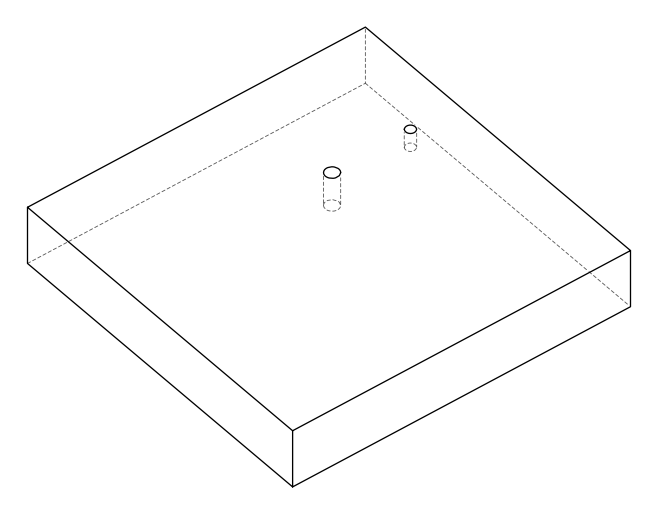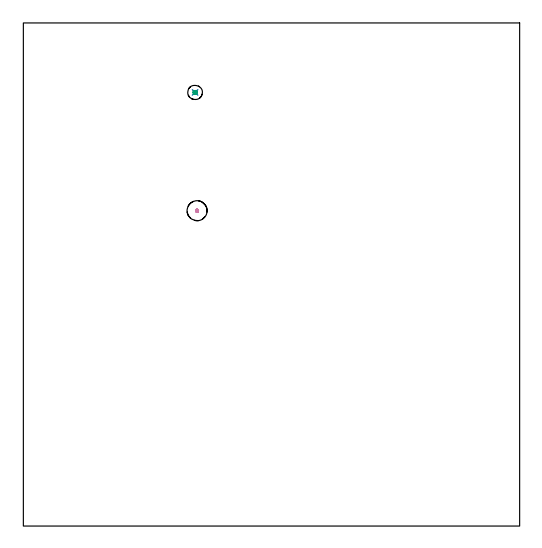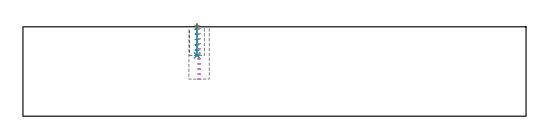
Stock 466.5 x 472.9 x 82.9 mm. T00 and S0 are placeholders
(PLAN: 4 operations, 3 tool changes, 1.2 min)
(1 SPOT_DRILL | STEP1POCKET | NXT0321_9005460120000 | 0.03 min | 2 mm3)
(2 DRILL_BLIND_HOLE_INTO_CENTER | STEP1POCKET | NXT0301_128 | 0.12 min | 2861 mm3)
(3 MILL_ROUGH_BLIND_HOLE_CONTOUR | STEP1POCKET | NXT0201_010 | Spiral | 0.43 min | 982 mm3)
(4 MILL_BLIND_HOLE_FROM_SOLID_MATERIAL | STEP1POCKET_1 | NXT0201_012 | Spiral | 0.59 min | 13451 mm3)
(TOOL NXT0321_9005460120000 | NC Spot Drill, 142deg, 12mm, Carbide, Uncoated | D12 PA142 FL30 Z2)
(TOOL NXT0301_128 | Carbide Drill 12mm [861.1-1200-036A1-GP GC34] | D12 PA150 FL37.4 Z2)
(TOOL NXT0201_010 | ENDMILL 10mm [2P460-1000-NA 1630] | D10 FL30 Z6)
(TOOL NXT0201_012 | ENDMILL 16mm [2P460-1600-NA 1630] | D16 FL38 Z6)
(OP 1 SPOT_DRILL)
G17 G21 G94 G90
T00 M6
G54
G17 G0 G90 X161.4 Y407.6 S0 M3
G43 Z92.9 H0
G94 G81 G98 Z82.315 F250. R85.9
G80
M5
M2
(OP 2 DRILL_BLIND_HOLE_INTO_CENTER)
G17 G21 G94 G90
T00 M6
G54
G17 G0 G90 X161.4 Y407.6 S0 M3
G43 Z92.9 H1
G94 G81 G98 Z56.4 F250. R84.9
G80
M5
M2
(OP 3 MILL_ROUGH_BLIND_HOLE_CONTOUR)
G17 G21 G94 G90
T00 M6
G54
G17 G0 G90 X161.4 Y407.6 S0 M3
G43 Z92.9 H1
Z80.983
G94 G3 X161.976 Y408.824 R0.748 F250.
X160.253 Y408.987 R1.224
X160.013 Y406.453 R1.8
X160.253 Y408.987 R-1.8
X160.133 Y407.72 R0.9
X161.4 Y407.6 R0.9
G0 Z76.067
G3 X161.976 Y408.824 R0.748
X160.253 Y408.987 R1.224
X160.013 Y406.453 R1.8
X160.253 Y408.987 R-1.8
X160.133 Y407.72 R0.9
X161.4 Y407.6 R0.9
G0 Z71.15
G3 X161.976 Y408.824 R0.748
X160.253 Y408.987 R1.224
X160.013 Y406.453 R1.8
X160.253 Y408.987 R-1.8
X160.133 Y407.72 R0.9
X161.4 Y407.6 R0.9
G0 Z66.233
G3 X161.976 Y408.824 R0.748
X160.253 Y408.987 R1.224
X160.013 Y406.453 R1.8
X160.253 Y408.987 R-1.8
X160.133 Y407.72 R0.9
X161.4 Y407.6 R0.9
G0 Z61.317
G3 X161.976 Y408.824 R0.748
X160.253 Y408.987 R1.224
X160.013 Y406.453 R1.8
X160.253 Y408.987 R-1.8
X160.133 Y407.72 R0.9
X161.4 Y407.6 R0.9
G0 Z56.4
G3 X161.976 Y408.824 R0.748
X160.253 Y408.987 R1.224
X160.013 Y406.453 R1.8
X160.253 Y408.987 R-1.8
X160.133 Y407.72 R0.9
X161.4 Y407.6 R0.9
G0 Z92.9
M5
M2
(OP 4 MILL_BLIND_HOLE_FROM_SOLID_MATERIAL)
G17 G21 G94 G90
T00 M6
G54
G17 G0 G90 X163.3 Y296.4 S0 M3
G43 Z92.9 H1
Z81.218
G94 G3 X164. Y297.1 R0.7 F250.
X163.3 Y297.8 R0.7
X161.9 Y296.4 R1.4
X163.3 Y297.8 R-1.4
X162.6 Y297.1 R0.7
X163.3 Y296.4 R0.7
G0 Z76.536
G3 X164. Y297.1 R0.7
X163.3 Y297.8 R0.7
X161.9 Y296.4 R1.4
X163.3 Y297.8 R-1.4
X162.6 Y297.1 R0.7
X163.3 Y296.4 R0.7
G0 Z71.855
G3 X164. Y297.1 R0.7
X163.3 Y297.8 R0.7
X161.9 Y296.4 R1.4
X163.3 Y297.8 R-1.4
X162.6 Y297.1 R0.7
X163.3 Y296.4 R0.7
G0 Z67.173
G3 X164. Y297.1 R0.7
X163.3 Y297.8 R0.7
X161.9 Y296.4 R1.4
X163.3 Y297.8 R-1.4
X162.6 Y297.1 R0.7
X163.3 Y296.4 R0.7
G0 Z62.491
G3 X164. Y297.1 R0.7
X163.3 Y297.8 R0.7
X161.9 Y296.4 R1.4
X163.3 Y297.8 R-1.4
X162.6 Y297.1 R0.7
X163.3 Y296.4 R0.7
G0 Z57.809
G3 X164. Y297.1 R0.7
X163.3 Y297.8 R0.7
X161.9 Y296.4 R1.4
X163.3 Y297.8 R-1.4
X162.6 Y297.1 R0.7
X163.3 Y296.4 R0.7
G0 Z53.127
G3 X164. Y297.1 R0.7
X163.3 Y297.8 R0.7
X161.9 Y296.4 R1.4
X163.3 Y297.8 R-1.4
X162.6 Y297.1 R0.7
X163.3 Y296.4 R0.7
G0 Z48.445
G3 X164. Y297.1 R0.7
X163.3 Y297.8 R0.7
X161.9 Y296.4 R1.4
X163.3 Y297.8 R-1.4
X162.6 Y297.1 R0.7
X163.3 Y296.4 R0.7
G0 Z43.764
G3 X164. Y297.1 R0.7
X163.3 Y297.8 R0.7
X161.9 Y296.4 R1.4
X163.3 Y297.8 R-1.4
X162.6 Y297.1 R0.7
X163.3 Y296.4 R0.7
G0 Z39.082
G3 X164. Y297.1 R0.7
X163.3 Y297.8 R0.7
X161.9 Y296.4 R1.4
X163.3 Y297.8 R-1.4
X162.6 Y297.1 R0.7
X163.3 Y296.4 R0.7
G0 Z34.4
G3 X164. Y297.1 R0.7
X163.3 Y297.8 R0.7
X161.9 Y296.4 R1.4
X163.3 Y297.8 R-1.4
X162.6 Y297.1 R0.7
X163.3 Y296.4 R0.7
G0 Z92.9
M5
M2
